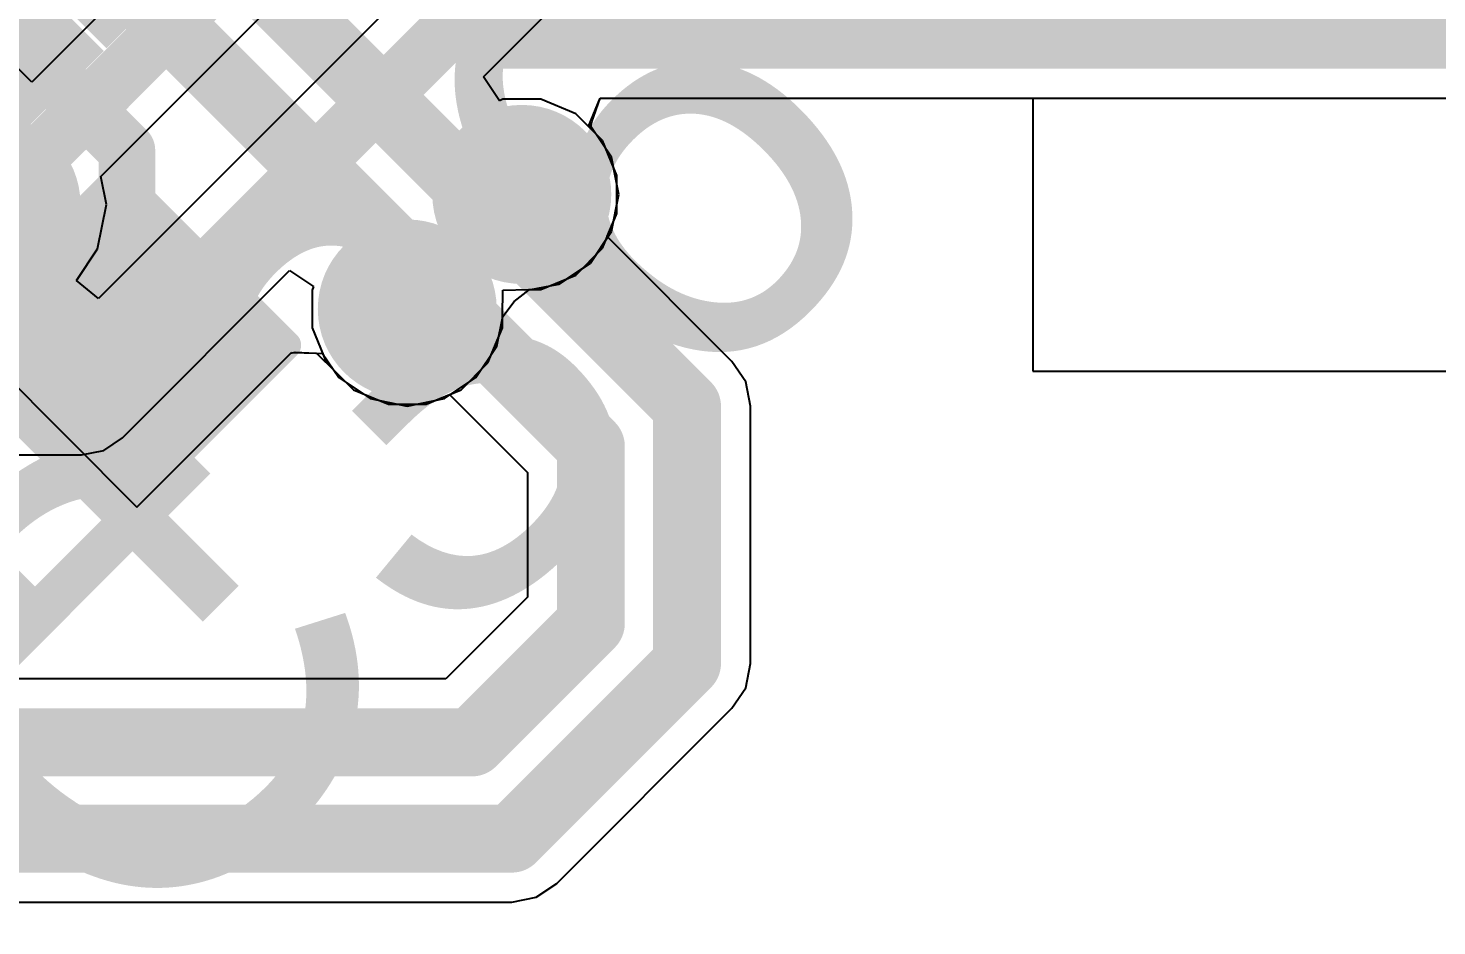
# Model space of a CAD drawing. Header units: millimetres. Extents: x -23 to 83, y -38 to 11.
# Drawn here: x 40.04 to 46.37, y -15.07 to -11.04 of the extents above; entities that cross this region are included whole.
import ezdxf

# ---------------------------------------------------------------- set-up
doc = ezdxf.new("R2010")
doc.units = ezdxf.units.MM
for name, color, linetype in [('BottomLayer', 5, 'Continuous'), ('BottomSolder', 6, 'Continuous'), ('TopLayer', 1, 'Continuous'), ('TopOverlay', 2, 'Continuous'), ('TopPaste', 8, 'Continuous'), ('TopSolder', 216, 'Continuous'), ('ViaHoleLayer', 16, 'Continuous')]:
    doc.layers.add(name, color=color, linetype=linetype)
doc.styles.add('Arial', font='', dxfattribs={"height": 0.2})
doc.styles.get('Arial').set_extended_font_data('Arial')

# ---------------------------------------------------------------- blocks, each defined once
blk = doc.blocks.new('C___0603_47')
at = {"layer": 'TopLayer'}
for points in [[(-0.3809999999999999, 0.4445), (-0.3810000000000001, -0.4445), (-1.143, -0.4445), (-1.143, 0.4445)], [(1.143, 0.4445), (1.143, -0.4445), (0.3809999999999999, -0.4445), (0.3810000000000001, 0.4445)]]:
    blk.add_hatch(color=1, dxfattribs=at).paths.add_polyline_path(points)
at = {"layer": 'TopPaste'}
for points in [[(-0.3809999999999999, 0.4445), (-0.3810000000000001, -0.4445), (-1.143, -0.4445), (-1.143, 0.4445)], [(1.143, 0.4445), (1.143, -0.4445), (0.3809999999999999, -0.4445), (0.3810000000000001, 0.4445)]]:
    blk.add_hatch(color=8, dxfattribs=at).paths.add_polyline_path(points)
at = {"layer": 'TopSolder'}
for points in [[(-0.3210001199999999, 0.5044998799999999), (-0.3210001200000001, -0.50449988), (-1.20299988, -0.5044998799999999), (-1.20299988, 0.50449988)], [(1.20299988, 0.5044998799999999), (1.20299988, -0.50449988), (0.3210001199999999, -0.5044998799999999), (0.3210001200000001, 0.50449988)]]:
    blk.add_hatch(color=216, dxfattribs=at).paths.add_polyline_path(points)
at = {"layer": 'TopOverlay', "const_width": 0.127}
for points in [[(-1.2446, 0.5334), (-1.2446, -0.5334)], [(-1.2446, 0.5334), (-0.4571999999999999, 0.5334)], [(0.4571999999999999, 0.5334), (1.2446, 0.5334)], [(1.2446, 0.5334), (1.2446, -0.5334)], [(-1.2446, -0.5334), (-0.4571999999999999, -0.5334)], [(0.4571999999999999, -0.5334), (1.2446, -0.5334)]]:
    blk.add_lwpolyline(points, dxfattribs=at)
at = {"layer": 'TopOverlay', "const_width": 0.0635}
for points in [[(-1.27635, 0.5334, 1), (-1.21285, 0.5334, 1)], [(-1.27635, 0.5334, 1), (-1.21285, 0.5334, 1)], [(-0.4889499999999999, 0.5334, 1), (-0.42545, 0.5334, 1)], [(0.42545, 0.5334, 1), (0.4889499999999999, 0.5334, 1)], [(1.21285, 0.5334, 1), (1.27635, 0.5334, 1)], [(1.21285, 0.5334, 1), (1.27635, 0.5334, 1)], [(-1.27635, -0.5334, 1), (-1.21285, -0.5334, 1)], [(-1.27635, -0.5334, 1), (-1.21285, -0.5334, 1)], [(-0.4889499999999999, -0.5334, 1), (-0.42545, -0.5334, 1)], [(0.42545, -0.5334, 1), (0.4889499999999999, -0.5334, 1)], [(1.21285, -0.5334, 1), (1.27635, -0.5334, 1)], [(1.21285, -0.5334, 1), (1.27635, -0.5334, 1)]]:
    blk.add_lwpolyline(points, format="xyb", close=True, dxfattribs=at)
blk = doc.blocks.new('24_QFN__4_4__123')
at = {"layer": 'TopLayer'}
blk.add_hatch(color=1, dxfattribs=at).paths.add_polyline_path([(-2.2400006, 1.3900023), (-1.54999944, 1.3900023), (-1.54999944, 1.11000286), (-2.2400006, 1.11000286)])
at = {"layer": 'TopPaste'}
blk.add_hatch(color=8, dxfattribs=at).paths.add_polyline_path([(-2.2400006, 1.3900023), (-1.54999944, 1.3900023), (-1.54999944, 1.11000286), (-2.2400006, 1.11000286)])
at = {"layer": 'TopSolder'}
for points in [[(-2.3416006, 1.4916023), (-1.44839944, 1.4916023), (-1.44839944, 1.00840286), (-2.3416006, 1.00840286)], [(-2.3416006, 0.9916032999999999), (-1.44839944, 0.9916032999999999), (-1.44839944, 0.5084038599999999), (-2.3416006, 0.5084038599999999)]]:
    blk.add_hatch(color=216, dxfattribs=at).paths.add_polyline_path(points)
at = {"layer": 'TopOverlay', "const_width": 0.127}
for points in [[(-2.53580138, 1.3716), (-2.53580138, 1.1176)], [(-2.53580138, 1.3716), (-2.40880138, 1.2446)], [(-2.40880138, 1.2446), (-2.53580138, 1.1176)]]:
    blk.add_lwpolyline(points, dxfattribs=at)
at = {"layer": 'TopOverlay', "const_width": 0.0635}
for points in [[(-2.56755138, 1.3716, 1), (-2.50405138, 1.3716, 1)], [(-2.56755138, 1.3716, 1), (-2.50405138, 1.3716, 1)], [(-2.44055138, 1.2446, 1), (-2.37705138, 1.2446, 1)], [(-2.44055138, 1.2446, 1), (-2.37705138, 1.2446, 1)], [(-2.56755138, 1.1176, 1), (-2.50405138, 1.1176, 1)], [(-2.56755138, 1.1176, 1), (-2.50405138, 1.1176, 1)]]:
    blk.add_lwpolyline(points, format="xyb", close=True, dxfattribs=at)

msp = doc.modelspace()

# ---------------------------------------------------------------- hatches: boundary and pattern name
at = {"layer": 'BottomLayer'}
h = msp.add_hatch(color=5, dxfattribs=at)
edge = h.paths.add_edge_path()
edge.add_arc((42.26039299999999, -11.790807), 0.2999994, 0, 360)
h = msp.add_hatch(color=5, dxfattribs=at)
edge = h.paths.add_edge_path()
edge.add_arc((39.878, -11.8364), 0.2999994, 0, 360)
h = msp.add_hatch(color=5, dxfattribs=at)
edge = h.paths.add_edge_path()
edge.add_arc((41.74632748, -12.30487252), 0.2999994, 0, 360)
at = {"layer": 'BottomSolder'}
h = msp.add_hatch(color=6, dxfattribs=at)
edge = h.paths.add_edge_path()
edge.add_arc((39.878, -11.8364), 0.4015993999999999, 0, 360)
h = msp.add_hatch(color=6, dxfattribs=at)
edge = h.paths.add_edge_path()
edge.add_arc((42.26039299999999, -11.790807), 0.4015993999999999, 0, 360)
h = msp.add_hatch(color=6, dxfattribs=at)
edge = h.paths.add_edge_path()
edge.add_arc((41.74632748, -12.30487252), 0.4015993999999999, 0, 360)
at = {"layer": 'TopLayer'}
h = msp.add_hatch(color=1, dxfattribs=at)
edge = h.paths.add_edge_path()
edge.add_arc((42.26039299999999, -11.790807), 0.2999994, 0, 360)
h = msp.add_hatch(color=1, dxfattribs=at)
edge = h.paths.add_edge_path()
edge.add_arc((39.878, -11.8364), 0.2999994, 0, 360)
h = msp.add_hatch(color=1, dxfattribs=at)
edge = h.paths.add_edge_path()
edge.add_arc((41.74632748, -12.30487252), 0.2999994, 0, 360)
at = {"layer": 'TopSolder'}
h = msp.add_hatch(color=216, dxfattribs=at)
edge = h.paths.add_edge_path()
edge.add_arc((39.878, -11.8364), 0.4015993999999999, 0, 360)
h = msp.add_hatch(color=216, dxfattribs=at)
edge = h.paths.add_edge_path()
edge.add_arc((42.26039299999999, -11.790807), 0.4015993999999999, 0, 360)
h = msp.add_hatch(color=216, dxfattribs=at)
edge = h.paths.add_edge_path()
edge.add_arc((41.74632748, -12.30487252), 0.4015993999999999, 0, 360)
at = {"layer": 'ViaHoleLayer'}
h = msp.add_hatch(color=16, dxfattribs=at)
edge = h.paths.add_edge_path()
edge.add_arc((42.26039299999999, -11.790807), 0.1499997, 0, 360)
h = msp.add_hatch(color=16, dxfattribs=at)
edge = h.paths.add_edge_path()
edge.add_arc((41.74632748, -12.30487252), 0.1499997, 0, 360)

# ---------------------------------------------------------------- linework, layer by layer
at = {"layer": 'BottomLayer'}
for p, q in [((41.80342414, -9.54472818), (40.06112384, -11.28702848)), ((43.09882414, -9.51932818), (40.35970592, -12.2584464)), ((40.37078286, -11.70986482), (42.24552384, -9.83512384)), ((42.08813273999999, -11.26251494), (43.54092384, -9.809723839999998)), ((40.06112384, -11.28702848), (39.20284768, -10.42875232)), ((42.16007316, -11.37018046), (42.08813273999999, -11.26251494)), ((42.17545793999999, -11.3638076), (42.16007316, -11.37018046)), ((42.34532806, -11.3638076), (42.17545793999999, -11.3638076)), ((42.50226704, -11.42881636), (42.34532806, -11.3638076)), ((42.62238364, -11.54893296), (42.50226704, -11.42881636)), ((42.6873924, -11.70587194), (42.62238364, -11.54893296)), ((40.39595426, -11.8364), (40.37078286, -11.70986482)), ((42.6873924, -11.87574206), (42.6873924, -11.70587194)), ((40.35652584, -12.03461398), (40.39595426, -11.8364)), ((42.64406508, -11.9803418), (42.6873924, -11.87574206)), ((43.20362962, -12.53990888), (42.64406508, -11.9803418)), ((40.26105994, -12.17748644), (40.35652584, -12.03461398)), ((40.46752384, -12.88312384), (41.21803542, -12.13261226)), ((41.21803542, -12.13261226), (41.32570094, -12.20455268)), ((40.35970592, -12.2584464), (40.26105994, -12.17748644)), ((41.32570094, -12.20455268), (41.31932808, -12.21993746)), ((41.31932808, -12.21993746), (41.31932808, -12.38980758)), ((41.31932808, -12.38980758), (41.38433684, -12.54674656)), ((41.38433684, -12.54674656), (41.50445344, -12.66686316)), ((43.20363724, -12.53991396), (43.20362962, -12.53990888)), ((43.26538971999999, -12.6323344), (43.20363724, -12.53991396)), ((43.2870737, -12.7413512), (43.26538971999999, -12.6323344)), ((41.50445344, -12.66686316), (41.66139242, -12.73187192)), ((41.83126254, -12.73187192), (41.93586227999999, -12.6885446)), ((41.93586227999999, -12.6885446), (42.28552629999999, -13.03820608)), ((41.66139242, -12.73187192), (41.83126254, -12.73187192)), ((43.2870737, -13.89484394), (43.2870737, -12.7413512)), ((40.38350572, -12.93926292), (40.46752384, -12.88312384)), ((39.2684, -12.95897586), (40.2844, -12.95897586)), ((40.2844, -12.95897586), (40.38350572, -12.93926292)), ((42.28552629999999, -13.03820608), (42.28552629999999, -13.59800176)), ((42.28552629999999, -13.59800176), (41.91899922, -13.9645263)), ((43.26538971999999, -14.00387344), (43.28707624, -13.89485664)), ((43.28707624, -13.89485664), (43.2870737, -13.89484394)), ((41.91899922, -13.9645263), (33.59519823999999, -13.9645263)), ((43.20363724, -14.09629388), (43.26538971999999, -14.00387344)), ((42.41729388, -14.88263724), (43.20362962, -14.09629896)), ((43.20362962, -14.09629896), (43.20363724, -14.09629388)), ((42.32487344, -14.94438972), (42.41729388, -14.88263724)), ((33.29834336, -14.9660737), (42.21584394, -14.9660737)), ((42.21584394, -14.9660737), (42.21585664, -14.96607624)), ((42.21585664, -14.96607624), (42.32487344, -14.94438972))]:
    msp.add_line(p, q, dxfattribs=at)
for points, const_width in [([(39.878, -11.8364), (42.0624, -9.652)], 0.254), ([(40.2844, -12.7), (43.3578, -9.6266)], 0.254), ([(38.8366, -10.795), (39.878, -11.8364)], 0.7619999999999999), ([(42.26039299999999, -11.790807), (42.31687497999999, -11.84728898)], 0.3048), ([(42.31687497999999, -12.05602618), (42.31687497999999, -11.84728898)], 0.3048), ([(42.31687497999999, -12.05602618), (43.0022, -12.7413512)], 0.3048), ([(41.74632748, -12.30487252), (41.80280946, -12.3613545)], 0.3048), ([(41.80280946, -12.3613545), (42.01154666, -12.3613545)], 0.3048), ([(42.01154666, -12.3613545), (42.5704, -12.92020784)], 0.3048), ([(39.2684, -12.7), (40.2844, -12.7)], 0.254), ([(43.0022, -13.89485664), (43.0022, -12.7413512)], 0.3048), ([(42.5704, -13.716), (42.5704, -12.92020784)], 0.3048), ([(42.037, -14.2494), (42.5704, -13.716)], 0.3048), ([(42.21585664, -14.6812), (43.0022, -13.89485664)], 0.3048), ([(33.4772, -14.2494), (42.037, -14.2494)], 0.3048), ([(33.29834336, -14.6812), (42.21585664, -14.6812)], 0.3048)]:
    msp.add_lwpolyline(points, dxfattribs=dict(at, const_width=const_width))
for points, const_width in [([(39.6875, -11.8364, 1), (40.06849999999999, -11.8364, 1)], 0.3809999999999999), ([(42.184193, -11.790807, 1), (42.336593, -11.790807, 1)], 0.1524), ([(42.24067498, -11.84728898, 1), (42.39307498, -11.84728898, 1)], 0.1524), ([(42.24067498, -11.84728898, 1), (42.39307498, -11.84728898, 1)], 0.1524), ([(42.24067498, -12.05602618, 1), (42.39307498, -12.05602618, 1)], 0.1524), ([(42.24067498, -12.05602618, 1), (42.39307498, -12.05602618, 1)], 0.1524), ([(41.67012748, -12.30487252, 1), (41.82252748, -12.30487252, 1)], 0.1524), ([(41.72660946, -12.3613545, 1), (41.87900946, -12.3613545, 1)], 0.1524), ([(41.72660946, -12.3613545, 1), (41.87900946, -12.3613545, 1)], 0.1524), ([(41.93534665999999, -12.3613545, 1), (42.08774665999999, -12.3613545, 1)], 0.1524), ([(41.93534665999999, -12.3613545, 1), (42.08774665999999, -12.3613545, 1)], 0.1524), ([(40.22089999999999, -12.7, 1), (40.3479, -12.7, 1)], 0.127), ([(40.22089999999999, -12.7, 1), (40.3479, -12.7, 1)], 0.127), ([(42.92599999999999, -12.7413512, 1), (43.07839999999999, -12.7413512, 1)], 0.1524), ([(42.92599999999999, -12.7413512, 1), (43.07839999999999, -12.7413512, 1)], 0.1524), ([(42.4942, -12.92020784, 1), (42.6466, -12.92020784, 1)], 0.1524), ([(42.4942, -12.92020784, 1), (42.6466, -12.92020784, 1)], 0.1524), ([(42.4942, -13.716, 1), (42.6466, -13.716, 1)], 0.1524), ([(42.4942, -13.716, 1), (42.6466, -13.716, 1)], 0.1524), ([(42.92599999999999, -13.89485664, 1), (43.07839999999999, -13.89485664, 1)], 0.1524), ([(42.92599999999999, -13.89485664, 1), (43.07839999999999, -13.89485664, 1)], 0.1524), ([(41.9608, -14.2494, 1), (42.1132, -14.2494, 1)], 0.1524), ([(41.9608, -14.2494, 1), (42.1132, -14.2494, 1)], 0.1524), ([(42.13965664, -14.6812, 1), (42.29205664, -14.6812, 1)], 0.1524), ([(42.13965664, -14.6812, 1), (42.29205664, -14.6812, 1)], 0.1524)]:
    msp.add_lwpolyline(points, format="xyb", close=True, dxfattribs=dict(at, const_width=const_width))
at = {"layer": 'TopLayer'}
for p, q in [((42.55972437999999, -11.4862737), (42.61233032, -11.3592737)), ((42.57433954, -11.46562096), (42.61172834, -11.3592737)), ((42.61172834, -11.3592737), (44.5542289, -11.3592737)), ((42.61233032, -11.3592737), (47.57528204, -11.3592737)), ((44.5542289, -11.3592737), (44.5542289, -12.58367054)), ((42.62238364, -11.54893296), (42.55972437999999, -11.4862737)), ((42.57045588, -11.4862737), (42.57433954, -11.46562096)), ((42.66261724, -11.62420078), (42.57045588, -11.4862737)), ((42.6873924, -11.70587194), (42.62238364, -11.54893296)), ((42.69575662, -11.790807), (42.66261724, -11.62420078)), ((42.6873924, -11.87574206), (42.6873924, -11.70587194)), ((42.66261724, -11.95741322), (42.69575662, -11.790807)), ((42.62238364, -12.03268104), (42.6873924, -11.87574206)), ((42.568241, -12.098655), (42.66261724, -11.95741322)), ((42.50226704, -12.15279764), (42.62238364, -12.03268104)), ((42.42699922, -12.19303124), (42.568241, -12.098655)), ((42.2941877, -12.21944724), (42.42699922, -12.19303124)), ((42.34532806, -12.2178064), (42.50226704, -12.15279764)), ((42.17332688, -12.33513916), (42.17542238, -12.2199019)), ((42.17542238, -12.2199019), (42.29065963999999, -12.2178064)), ((42.22642558, -12.2709051), (42.2941877, -12.21944724)), ((42.29065963999999, -12.2178064), (42.34532806, -12.2178064)), ((42.17496772, -12.33866722), (42.22642558, -12.2709051)), ((39.72461448, -12.3857766), (40.5328374, -13.19399952)), ((39.72461448, -12.3857766), (40.5328374, -13.19399952)), ((42.10831812, -12.54674656), (42.17332688, -12.38980758)), ((42.14855172, -12.47147874), (42.17496772, -12.33866722)), ((42.17332688, -12.38980758), (42.17332688, -12.33513916)), ((40.5328374, -13.19399952), (41.22396378, -12.50287314)), ((41.18185819999999, -12.54497872), (41.22731404, -12.4995305)), ((41.22396378, -12.50287314), (41.2427928, -12.49795316)), ((41.22731404, -12.4995305), (41.33956172, -12.50299506)), ((41.2427928, -12.49795316), (41.3662368, -12.50460288)), ((41.33956172, -12.50299506), (41.33956172, -12.50299252)), ((41.33956172, -12.50299252), (41.3395668, -12.50299506)), ((41.3395668, -12.50299506), (41.42365857999999, -12.5860683)), ((41.3662368, -12.50460288), (41.43847948, -12.61272052)), ((42.05417548, -12.61272052), (42.14855172, -12.47147874)), ((40.5328374, -13.19399952), (41.18185819999999, -12.54497872)), ((41.98820152, -12.66686316), (42.10831812, -12.54674656)), ((41.42365857999999, -12.5860683), (41.50445344, -12.66686316)), ((41.43847948, -12.61272052), (41.57972126, -12.70709676)), ((41.9129337, -12.70709676), (42.05417548, -12.61272052)), ((44.5542289, -12.58367054), (50.90422889999999, -12.58367054)), ((41.50445344, -12.66686316), (41.66139242, -12.73187192)), ((41.57972126, -12.70709676), (41.74632748, -12.74023614)), ((41.74632748, -12.74023614), (41.9129337, -12.70709676)), ((41.83126254, -12.73187192), (41.98820152, -12.66686316)), ((41.66139242, -12.73187192), (41.83126254, -12.73187192))]:
    msp.add_line(p, q, dxfattribs=at)
for points, const_width in [([(41.13350422, -10.0691061), (42.13879812, -11.0744)], 0.3048), ([(40.42639869999999, -10.77621416), (40.95173673999999, -11.3015522)], 0.3048), ([(41.130601, -10.8697522), (41.99517382, -11.73432502)], 0.3048), ([(39.8972024, -11.00234782), (40.48793527999999, -11.5930807)], 0.254), ([(42.13879812, -11.0744), (47.75312014, -11.0744)], 0.3048), ([(40.95173673999999, -11.3015522), (40.95174436, -11.3015522)], 0.3048), ([(40.95174436, -11.3015522), (41.6898455, -12.03965334)], 0.3048), ([(40.48793527999999, -11.98166514), (40.48793527999999, -11.5930807)], 0.254), ([(39.88582828, -11.8364), (40.480107, -12.43067872)], 0.254), ([(40.4430357, -12.02656472), (40.48793527999999, -11.98166514)], 0.254), ([(40.4430357, -12.38577914), (40.4430357, -12.02656472)], 0.254), ([(40.4430357, -12.38577914), (40.48793527999999, -12.43067872)], 0.254), ([(40.480107, -12.43067872), (40.48793527999999, -12.43067872)], 0.254)]:
    msp.add_lwpolyline(points, dxfattribs=dict(at, const_width=const_width))
for points, const_width in [([(42.06259812, -11.0744, 1), (42.21499812, -11.0744, 1)], 0.1524), ([(42.06259812, -11.0744, 1), (42.21499812, -11.0744, 1)], 0.1524), ([(40.87553674, -11.3015522, 1), (41.02793674, -11.3015522, 1)], 0.1524), ([(40.87553674, -11.3015522, 1), (41.02793674, -11.3015522, 1)], 0.1524), ([(40.87554436, -11.3015522, 1), (41.02794436, -11.3015522, 1)], 0.1524), ([(40.87554436, -11.3015522, 1), (41.02794436, -11.3015522, 1)], 0.1524), ([(40.42443528, -11.5930807, 1), (40.55143528, -11.5930807, 1)], 0.127), ([(40.42443528, -11.5930807, 1), (40.55143528, -11.5930807, 1)], 0.127), ([(41.91897382, -11.73432502, 1), (42.07137382, -11.73432502, 1)], 0.1524), ([(40.42443528, -11.98166514, 1), (40.55143528, -11.98166514, 1)], 0.127), ([(40.42443528, -11.98166514, 1), (40.55143528, -11.98166514, 1)], 0.127), ([(41.6136455, -12.03965334, 1), (41.7660455, -12.03965334, 1)], 0.1524), ([(40.3795357, -12.02656472, 1), (40.50653569999999, -12.02656472, 1)], 0.127), ([(40.3795357, -12.02656472, 1), (40.50653569999999, -12.02656472, 1)], 0.127), ([(40.3795357, -12.38577914, 1), (40.50653569999999, -12.38577914, 1)], 0.127), ([(40.3795357, -12.38577914, 1), (40.50653569999999, -12.38577914, 1)], 0.127), ([(40.416607, -12.43067872, 1), (40.543607, -12.43067872, 1)], 0.127), ([(40.416607, -12.43067872, 1), (40.543607, -12.43067872, 1)], 0.127), ([(40.42443528, -12.43067872, 1), (40.55143528, -12.43067872, 1)], 0.127), ([(40.42443528, -12.43067872, 1), (40.55143528, -12.43067872, 1)], 0.127)]:
    msp.add_lwpolyline(points, format="xyb", close=True, dxfattribs=dict(at, const_width=const_width))

# ---------------------------------------------------------------- block references
for name, p, rotation in [('24_QFN__4_4__123', (39.44112, -8.778493999999998), 135), ('C___0603_47', (39.94912, -12.969494), 45)]:
    msp.add_blockref(name, p, dxfattribs=dict(rotation=rotation))

# ---------------------------------------------------------------- texts
at = {"layer": 'TopOverlay', "style": 'Arial'}
for s, p in [('C36', (40.48515144, -15.34618216)), ('C34', (37.66768438, -16.86824922))]:
    msp.add_text(s, height=1.9685, rotation=45, dxfattribs=at).set_placement(p)

doc.saveas('drawing.dxf')
